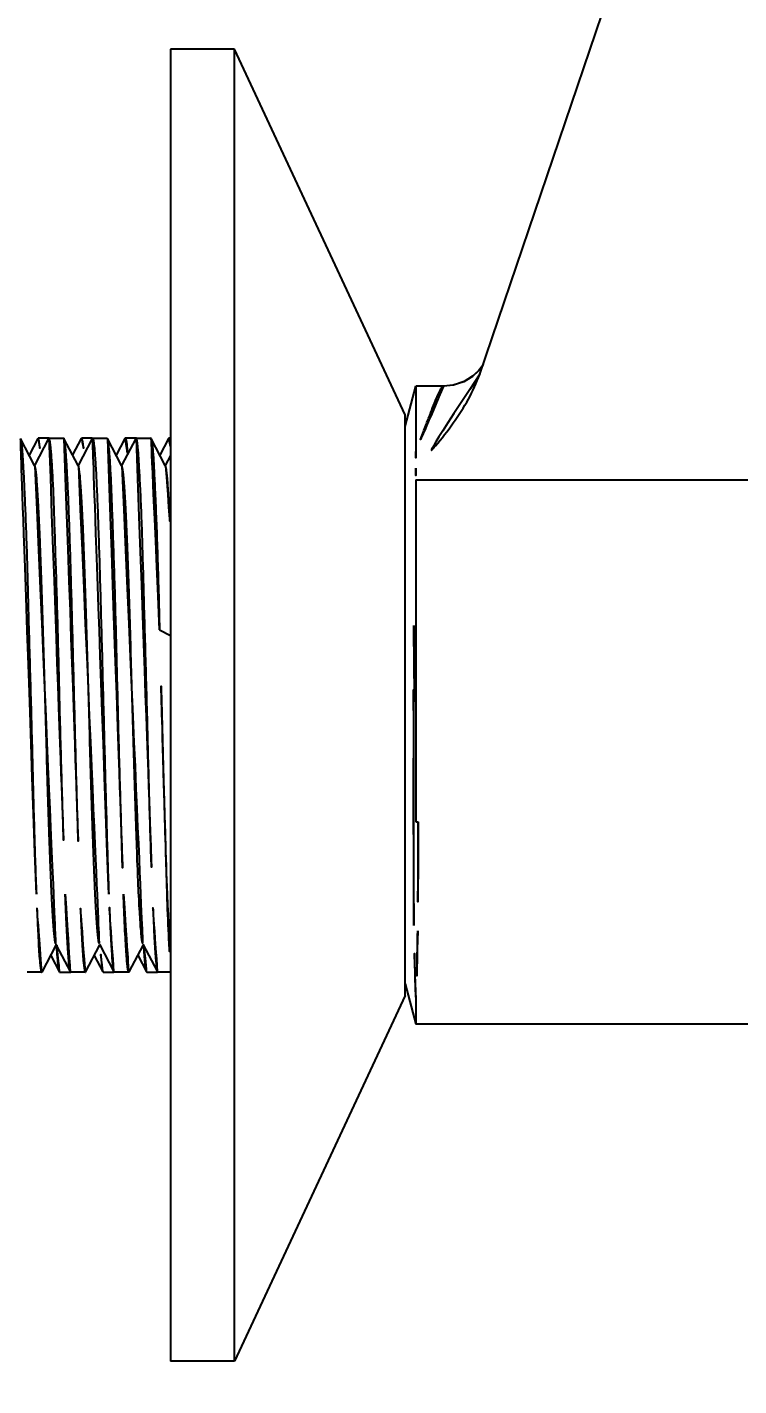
# Model space of a CAD drawing. Extents: x 16296660632 to 16296678915, y -37409619871 to -37409615350.
# Drawn here: x 16296676826.9 to 16296676856.5, y -37409618094.3 to -37409618037.8 of the extents above; entities that cross this region are included whole.
import ezdxf

# ---------------------------------------------------------------- set-up
doc = ezdxf.new("R2010")
doc.units = 0
doc.header["$LTSCALE"] = 10
doc.header["$MEASUREMENT"] = 0
doc.header["$PDMODE"] = 3
doc.header["$PDSIZE"] = -10
doc.layers.get('0').update_dxf_attribs({"linetype": 'CONTINUOUS'})
doc.layers.get('DEFPOINTS').update_dxf_attribs({"linetype": 'CONTINUOUS'})
doc.styles.add('Daelim Dimension', font='')
doc.styles.get('Daelim Dimension').set_extended_font_data('나눔고딕')
doc.dimstyles.new('DEFAULT', dxfattribs={"dimscale": 2, "dimtxt": 2, "dimasz": 2, "dimexe": 0, "dimexo": 2, "dimgap": 1, "dimtad": 1, "dimdec": 1, "dimzin": 9, "dimdsep": 46, "dimtxsty": 'Daelim Dimension', "dimcen": 0.5, "dimclrd": 252, "dimclre": 252, "dimclrt": 3, "dimadec": 1, "dimazin": 0, "dimtfac": 1, "dimtdec": 1, "dimtix": 1, "dimtmove": 0, "dimatfit": 3, "dimfxl": 1, "dimtolj": 1, "dimtzin": 1, "dimlwd": 9, "dimlwe": 9, "dimarcsym": 0})

# ---------------------------------------------------------------- blocks, each defined once
blk = doc.blocks.new('*D5')
at = {"color": 5, "lineweight": 9, "ltscale": 0.5, "transparency": 16777216}
for p, q in [((16296676917.2698, -37409617935.450821), (16296676917.2698, -37409618286.602623)), ((16296676832.869801, -37409618097.254044), (16296676832.869801, -37409618286.602623)), ((16296676840.869801, -37409618284.602623), (16296676909.2698, -37409618284.602623))]:
    blk.add_line(p, q, dxfattribs=at)
at = {"color": 5, "ltscale": 0.5, "transparency": 16777216}
for points in [[(16296676840.869801, -37409618283.269287), (16296676840.869801, -37409618285.935959), (16296676832.869801, -37409618284.602623)], [(16296676909.2698, -37409618283.269287), (16296676909.2698, -37409618285.935959), (16296676917.2698, -37409618284.602623)]]:
    blk.add_solid(points, dxfattribs=at)
at = {"layer": 'DEFPOINTS', "color": 0, "ltscale": 0.5, "transparency": 16777216}
for p in [(16296676917.2698, -37409617931.450821), (16296676832.869801, -37409618093.254044), (16296676917.2698, -37409618284.602623)]:
    blk.add_point(p, dxfattribs=at)
at = {"color": 7, "ltscale": 0.5, "transparency": 16777216, "insert": (16296676875.069799, -37409618271.715637), "char_height": 20, "attachment_point": 5, "style": 'Daelim Dimension'}
blk.add_mtext('\\A1;85', dxfattribs=at)
blk = doc.blocks.new('*D9')
at = {"color": 5, "lineweight": 9, "ltscale": 0.5, "transparency": 16777216}
for p, q in [((16296676832.869801, -37409618034.745796), (16296676832.869801, -37409616769.545937)), ((16296677417.2698, -37409616998.900833), (16296677417.2698, -37409616769.545937)), ((16296677409.2698, -37409616771.545937), (16296676840.869801, -37409616771.545937))]:
    blk.add_line(p, q, dxfattribs=at)
at = {"color": 5, "ltscale": 0.5, "transparency": 16777216}
for points in [[(16296676840.869801, -37409616770.212608), (16296676840.869801, -37409616772.87928), (16296676832.869801, -37409616771.545937)], [(16296677409.2698, -37409616770.212608), (16296677409.2698, -37409616772.87928), (16296677417.2698, -37409616771.545937)]]:
    blk.add_solid(points, dxfattribs=at)
at = {"layer": 'DEFPOINTS', "color": 0, "ltscale": 0.5, "transparency": 16777216}
for p in [(16296676832.869801, -37409616771.545937), (16296677417.2698, -37409617002.900833), (16296676832.869801, -37409618038.745796)]:
    blk.add_point(p, dxfattribs=at)
at = {"color": 7, "ltscale": 0.5, "transparency": 16777216, "insert": (16296677125.069799, -37409616758.658974), "char_height": 20, "attachment_point": 5, "style": 'Daelim Dimension'}
blk.add_mtext('\\A1;584', dxfattribs=at)

msp = doc.modelspace()

# ---------------------------------------------------------------- linework, layer by layer
at = {"ltscale": 0.5}
for p, q in [((16296676845.7215, -37409618052.245872), (16296676855.01215, -37409618024.88166)), ((16296676832.869801, -37409618038.74575), (16296676832.869801, -37409618093.254089)), ((16296676835.529011, -37409618038.745796), (16296676832.869801, -37409618038.745796)), ((16296676842.619801, -37409618053.940331), (16296676835.529011, -37409618038.745796)), ((16296676835.529011, -37409618093.254044), (16296676835.529011, -37409618038.745796)), ((16296676845.818859, -37409618051.906929), (16296676845.67082, -37409618052.099892)), ((16296676842.619801, -37409618054.420486), (16296676843.06743, -37409618052.749924)), ((16296676844.209829, -37409618052.749924), (16296676843.06743, -37409618052.749924)), ((16296676843.06743, -37409618052.749924), (16296676843.06743, -37409618055.456734)), ((16296676842.619801, -37409618078.059189), (16296676842.619801, -37409618053.940651)), ((16296676827.222111, -37409618056.038803), (16296676826.63644, -37409618054.915749)), ((16296676827.35825, -37409618054.912086), (16296676826.996349, -37409618055.605927)), ((16296676827.809919, -37409618054.911652), (16296676827.222111, -37409618056.038803)), ((16296676827.357889, -37409618054.912086), (16296676827.370411, -37409618054.899918)), ((16296676827.809919, -37409618054.899918), (16296676827.37035, -37409618054.899918)), ((16296676827.80974, -37409618054.911652), (16296676827.82205, -37409618054.899918)), ((16296676827.82218, -37409618054.899918), (16296676828.4324, -37409618054.899918)), ((16296676828.43236, -37409618054.899918), (16296676828.4457, -37409618054.911751)), ((16296676829.030359, -37409618056.035927), (16296676828.4443, -37409618054.911751)), ((16296676829.16349, -37409618054.912804), (16296676828.80419, -37409618055.602127)), ((16296676829.615141, -37409618054.9142), (16296676829.030359, -37409618056.035927)), ((16296676829.16391, -37409618054.912804), (16296676829.17754, -37409618054.899918)), ((16296676829.61508, -37409618054.899918), (16296676829.1779, -37409618054.899918)), ((16296676829.629669, -37409618054.899918), (16296676829.61508, -37409618054.9142)), ((16296676829.6297, -37409618054.899918), (16296676830.238831, -37409618054.899918)), ((16296676830.23852, -37409618054.899918), (16296676830.252119, -37409618054.913078)), ((16296676830.840441, -37409618056.043068), (16296676830.250851, -37409618054.913078)), ((16296676830.974831, -37409618054.915932), (16296676830.613621, -37409618055.608383)), ((16296676831.42874, -37409618054.915527), (16296676830.840441, -37409618056.043068)), ((16296676830.99118, -37409618054.899918), (16296676830.974569, -37409618054.915932)), ((16296676831.42874, -37409618054.899918), (16296676830.99095, -37409618054.899918)), ((16296676831.42841, -37409618054.915527), (16296676831.44442, -37409618054.899918)), ((16296676831.44412, -37409618054.899918), (16296676832.048771, -37409618054.899918)), ((16296676832.065121, -37409618054.915916), (16296676832.048611, -37409618054.899918)), ((16296676832.65196, -37409618056.041328), (16296676832.06488, -37409618054.915916)), ((16296676832.78875, -37409618054.913063), (16296676832.426029, -37409618055.608269)), ((16296676832.80109, -37409618054.899918), (16296676832.7875, -37409618054.913048)), ((16296676832.869801, -37409618054.899918), (16296676832.80077, -37409618054.899918)), ((16296676832.869801, -37409618055.623772), (16296676832.65196, -37409618056.041328)), ((16296676827.23802, -37409618056.069313), (16296676827.222111, -37409618056.038803)), ((16296676829.04604, -37409618056.06601), (16296676829.030359, -37409618056.035927)), ((16296676830.8568, -37409618056.074417), (16296676830.840441, -37409618056.043068)), ((16296676832.668119, -37409618056.072319), (16296676832.65196, -37409618056.041328)), ((16296676843.06743, -37409618056.630753), (16296676843.06743, -37409618070.845963)), ((16296676843.06897, -37409618056.630753), (16296676866.469801, -37409618056.630753)), ((16296676832.41835, -37409618062.864014), (16296676832.869801, -37409618063.108849)), ((16296676843.06743, -37409618070.845963), (16296676843.16766, -37409618070.845963)), ((16296676827.541719, -37409618077.086197), (16296676828.126539, -37409618075.964302)), ((16296676828.11096, -37409618075.934418), (16296676828.126539, -37409618075.964302)), ((16296676828.126539, -37409618075.964302), (16296676828.712271, -37409618077.087898)), ((16296676829.346781, -37409618077.088074), (16296676829.93499, -37409618075.960274)), ((16296676829.919001, -37409618075.929604), (16296676829.93499, -37409618075.960274)), ((16296676829.93499, -37409618075.960274), (16296676830.52104, -37409618077.083939)), ((16296676829.956169, -37409618076.054497), (16296676829.9531, -37409618076.003723)), ((16296676831.15712, -37409618077.084999), (16296676831.746269, -37409618075.955963)), ((16296676831.72987, -37409618075.92453), (16296676832.33588, -37409618077.085899)), ((16296676827.900869, -37409618076.397186), (16296676828.26116, -37409618077.088249)), ((16296676829.70822, -37409618076.395027), (16296676830.067699, -37409618077.084503)), ((16296676831.51981, -37409618076.389923), (16296676831.8825, -37409618077.085022)), ((16296676827.52632, -37409618077.099922), (16296676826.91803, -37409618077.099922)), ((16296676827.541479, -37409618077.086197), (16296676827.52667, -37409618077.099922)), ((16296676828.26095, -37409618077.088249), (16296676828.273161, -37409618077.099907)), ((16296676828.273451, -37409618077.099907), (16296676828.712271, -37409618077.099907)), ((16296676828.71212, -37409618077.087898), (16296676828.725189, -37409618077.099922)), ((16296676829.334881, -37409618077.099922), (16296676828.725559, -37409618077.099922)), ((16296676829.347231, -37409618077.088074), (16296676829.334921, -37409618077.099922)), ((16296676830.082239, -37409618077.099907), (16296676830.06702, -37409618077.084503)), ((16296676830.082199, -37409618077.099907), (16296676830.52079, -37409618077.099907)), ((16296676830.537399, -37409618077.099922), (16296676830.52079, -37409618077.083939)), ((16296676831.14345, -37409618077.099922), (16296676830.53747, -37409618077.099922)), ((16296676831.143061, -37409618077.099922), (16296676831.15834, -37409618077.085007)), ((16296676831.88217, -37409618077.085022), (16296676831.89747, -37409618077.099907)), ((16296676831.89702, -37409618077.099907), (16296676832.3346, -37409618077.099907)), ((16296676832.34894, -37409618077.099922), (16296676832.3346, -37409618077.085899)), ((16296676832.869801, -37409618077.099922), (16296676832.34864, -37409618077.099922)), ((16296676842.619801, -37409618077.579353), (16296676843.06743, -37409618079.249924)), ((16296676842.619801, -37409618078.059509), (16296676835.529011, -37409618093.254044)), ((16296676843.06743, -37409618078.130333), (16296676843.06743, -37409618079.249924)), ((16296676866.469801, -37409618079.249924), (16296676843.06743, -37409618079.249924)), ((16296676835.529011, -37409618093.254044), (16296676832.869801, -37409618093.254044))]:
    msp.add_line(p, q, dxfattribs=at)
for points in [[(16296676845.67082, -37409618052.099892), (16296676845.42215, -37409618052.33416), (16296676845.071501, -37409618052.55307), (16296676844.62636, -37409618052.706146), (16296676844.21312, -37409618052.749931)], [(16296676845.66641, -37409618052.104851), (16296676845.41501, -37409618052.339729), (16296676845.06216, -37409618052.557564), (16296676844.61549, -37409618052.70845), (16296676844.21312, -37409618052.749931)], [(16296676845.85968, -37409618051.838516), (16296676845.81695, -37409618051.909821), (16296676845.66641, -37409618052.104851)]]:
    msp.add_lwpolyline(points, dxfattribs=at)
for centre, radius, start, end in [((16296676894.55055, -37409618055.454193), 51.483121, 180.0026228, 180.7689381), ((16296680325.691771, -37409618031.096329), 3482.851178, 180.519757628, 180.653963643), ((16296676865.676611, -37409618073.587914), 37.60785, 183.624932, 183.7453935), ((16296676861.830219, -37409618074.301903), 30.1143, 183.236497, 183.3726726)]:
    msp.add_arc(centre, radius, start, end, dxfattribs=at)
for points, knots in [([(16296676845.72121, -37409618052.245819), (16296676845.596569, -37409618052.603378), (16296676845.26861, -37409618053.305), (16296676844.63233, -37409618054.29174), (16296676843.887871, -37409618055.238983), (16296676843.34737, -37409618055.845573), (16296676843.06897, -37409618056.146584)], [0, 0, 0, 0, 0.239326491, 0.486702835, 0.740849287, 1, 1, 1, 1]), ([(16296676844.21277, -37409618052.749924), (16296676844.20269, -37409618052.749924), (16296676844.178209, -37409618052.762863), (16296676844.127819, -37409618052.82148), (16296676844.056141, -37409618052.953163), (16296676843.95599, -37409618053.174118), (16296676843.83057, -37409618053.479973), (16296676843.67827, -37409618053.866737), (16296676843.498989, -37409618054.331841), (16296676843.29286, -37409618054.870697), (16296676843.145769, -37409618055.253838), (16296676843.06743, -37409618055.456734)], [0, 0, 0, 0, 0.010241967, 0.026063617, 0.078701792, 0.161010498, 0.272997996, 0.414092266, 0.583242045, 0.779139541, 1, 1, 1, 1]), ([(16296676827.30073, -37409618073.848778), (16296676827.26766, -37409618072.998558), (16296676827.20369, -37409618071.15271), (16296676827.146099, -37409618068.779282), (16296676827.094101, -37409618066.724449), (16296676827.04981, -37409618065.139374), (16296676827.005819, -37409618063.572067), (16296676826.965321, -37409618062.054901), (16296676826.927641, -37409618060.619263), (16296676826.889481, -37409618059.294884), (16296676826.846531, -37409618058.109261), (16296676826.80825, -37409618057.219414), (16296676826.778589, -37409618056.594917), (16296676826.75823, -37409618056.19796), (16296676826.738741, -37409618055.851723), (16296676826.719761, -37409618055.558006), (16296676826.701191, -37409618055.31823), (16296676826.68235, -37409618055.133759), (16296676826.66538, -37409618055.014793), (16296676826.649469, -37409618054.948486), (16296676826.64126, -37409618054.924812), (16296676826.63656, -37409618054.915787)], [0, 0, 0, 0, 0.134702963, 0.292392016, 0.375854092, 0.460114272, 0.543429416, 0.624075776, 0.70038724, 0.770788213, 0.833828358, 0.888208944, 0.911793075, 0.932804879, 0.951134833, 0.966694261, 0.979401006, 0.989200952, 0.996060116, 0.998388608, 1, 1, 1, 1]), ([(16296676827.37056, -37409618054.89994), (16296676827.375561, -37409618054.899933), (16296676827.386471, -37409618054.915588), (16296676827.394951, -37409618054.944717), (16296676827.40659, -37409618054.995377), (16296676827.41745, -37409618055.064056), (16296676827.42926, -37409618055.152748), (16296676827.446779, -37409618055.309052), (16296676827.45841, -37409618055.436172), (16296676827.466061, -37409618055.52726)], [0, 0, 0, 0, 0.023443469, 0.073085432, 0.152366103, 0.261797439, 0.401434669, 0.57119962, 1, 1, 1, 1]), ([(16296676827.82188, -37409618054.89994), (16296676827.82597, -37409618054.89991), (16296676827.835421, -37409618054.911148), (16296676827.84309, -37409618054.933884), (16296676827.85331, -37409618054.972107), (16296676827.868139, -37409618055.051498), (16296676827.88715, -37409618055.188431), (16296676827.90905, -37409618055.396179), (16296676827.931391, -37409618055.661507), (16296676827.953489, -37409618055.982773), (16296676827.97506, -37409618056.358353), (16296676827.99572, -37409618056.786186), (16296676828.015739, -37409618057.263962), (16296676828.04281, -37409618057.993103), (16296676828.076019, -37409618059.007843), (16296676828.11972, -37409618060.333366), (16296676828.165279, -37409618061.781532), (16296676828.208321, -37409618063.321114), (16296676828.247379, -37409618064.918793), (16296676828.28561, -37409618066.539886), (16296676828.342381, -37409618068.646942), (16296676828.415621, -37409618071.081863), (16296676828.46863, -37409618072.976646), (16296676828.498819, -37409618073.848824)], [0, 0, 0, 0, 0.000647054, 0.001940311, 0.003984687, 0.006801276, 0.014762243, 0.025796154, 0.039852255, 0.056857898, 0.076720466, 0.099339735, 0.124590254, 0.152338969, 0.2147199, 0.285137553, 0.362063341, 0.443835289, 0.528688121, 0.61478413, 0.700256999, 0.862000767, 1, 1, 1, 1]), ([(16296676828.4457, -37409618054.911774), (16296676828.45023, -37409618054.919823), (16296676828.458, -37409618054.941742), (16296676828.47344, -37409618055.004539), (16296676828.49073, -37409618055.119377), (16296676828.51082, -37409618055.299179), (16296676828.530951, -37409618055.534767), (16296676828.55139, -37409618055.82476), (16296676828.57189, -37409618056.167763), (16296676828.59247, -37409618056.561943), (16296676828.62138, -37409618057.183693), (16296676828.656679, -37409618058.071381), (16296676828.697531, -37409618059.255722), (16296676828.738501, -37409618060.580368), (16296676828.77957, -37409618062.017776), (16296676828.8207, -37409618063.538063), (16296676828.875669, -37409618065.638367), (16296676828.94253, -37409618068.227722), (16296676829.02113, -37409618071.143013), (16296676829.081039, -37409618072.995506), (16296676829.109871, -37409618073.848824)], [0, 0, 0, 0, 0.001462499, 0.003649644, 0.010244935, 0.01980445, 0.032297268, 0.047659932, 0.065818697, 0.086680143, 0.110135209, 0.164333861, 0.227291005, 0.297699242, 0.374095391, 0.454892387, 0.538411447, 0.706640864, 0.864864037, 1, 1, 1, 1]), ([(16296676829.177401, -37409618054.89994), (16296676829.18261, -37409618054.89994), (16296676829.19442, -37409618054.914757), (16296676829.2043, -37409618054.943893), (16296676829.217331, -37409618054.993423), (16296676829.22957, -37409618055.060883), (16296676829.24242, -37409618055.147812), (16296676829.26063, -37409618055.301064), (16296676829.27173, -37409618055.425751), (16296676829.2789, -37409618055.515083)], [0, 0, 0, 0, 0.024817387, 0.075220813, 0.154843954, 0.264288327, 0.403656963, 0.572901386, 1, 1, 1, 1]), ([(16296676830.309799, -37409618073.848824), (16296676830.293461, -37409618073.436699), (16296676830.26367, -37409618072.564529), (16296676830.22197, -37409618071.194618), (16296676830.180071, -37409618069.712227), (16296676830.13814, -37409618068.149529), (16296676830.09618, -37409618066.540283), (16296676830.054211, -37409618064.919327), (16296676830.01226, -37409618063.321747), (16296676829.970341, -37409618061.782173), (16296676829.92848, -37409618060.3339), (16296676829.886721, -37409618059.008293), (16296676829.850821, -37409618057.993607), (16296676829.821569, -37409618057.264488), (16296676829.80052, -37409618056.786713), (16296676829.77951, -37409618056.358856), (16296676829.75856, -37409618055.983238), (16296676829.737711, -37409618055.661903), (16296676829.71699, -37409618055.396523), (16296676829.69659, -37409618055.188652), (16296676829.678391, -37409618055.051666), (16296676829.66329, -37409618054.972137), (16296676829.652599, -37409618054.933937), (16296676829.64419, -37409618054.910744), (16296676829.633989, -37409618054.899933), (16296676829.629669, -37409618054.899948)], [0, 0, 0, 0, 0.065218671, 0.137989999, 0.216718548, 0.299715472, 0.385179909, 0.471267875, 0.556114799, 0.637882906, 0.714805082, 0.785218305, 0.847600063, 0.875350304, 0.900603472, 0.923221537, 0.943086586, 0.96008806, 0.97414077, 0.985170479, 0.993128408, 0.995950661, 0.998005628, 0.999316376, 1, 1, 1, 1]), ([(16296676830.252081, -37409618054.913094), (16296676830.25651, -37409618054.921532), (16296676830.26421, -37409618054.944069), (16296676830.27976, -37409618055.008087), (16296676830.297701, -37409618055.124313), (16296676830.318859, -37409618055.305717), (16296676830.34034, -37409618055.542732), (16296676830.361799, -37409618055.834007), (16296676830.382429, -37409618056.178146), (16296676830.40226, -37409618056.573334), (16296676830.42947, -37409618057.19606), (16296676830.46249, -37409618058.084587), (16296676830.503469, -37409618059.269371), (16296676830.54722, -37409618060.593826), (16296676830.590231, -37409618062.030563), (16296676830.62998, -37409618063.549767), (16296676830.68066, -37409618065.648102), (16296676830.736019, -37409618067.748718), (16296676830.79563, -37409618069.807961), (16296676830.83614, -37409618071.255234), (16296676830.87384, -37409618072.593422), (16296676830.903151, -37409618073.445709), (16296676830.917931, -37409618073.848824)], [0, 0, 0, 0, 0.001508018, 0.003743904, 0.010436361, 0.020087202, 0.032662918, 0.048098153, 0.066318297, 0.08723071, 0.110727238, 0.164983464, 0.227967937, 0.298375167, 0.374741919, 0.455483968, 0.538928514, 0.70697687, 0.788097861, 0.865015689, 0.936149994, 1, 1, 1, 1]), ([(16296676831.087351, -37409618055.530289), (16296676831.08077, -37409618055.438797), (16296676831.06846, -37409618055.281464), (16296676831.0485, -37409618055.100739), (16296676831.03141, -37409618054.995773), (16296676831.018881, -37409618054.945107), (16296676831.00913, -37409618054.914879), (16296676830.996719, -37409618054.899971), (16296676830.99128, -37409618054.89994)], [0, 0, 0, 0, 0.427191505, 0.735604412, 0.844913539, 0.92436183, 0.974681799, 1, 1, 1, 1]), ([(16296676831.444559, -37409618054.899948), (16296676831.44898, -37409618054.899933), (16296676831.459471, -37409618054.910522), (16296676831.474001, -37409618054.950272), (16296676831.49201, -37409618055.039391), (16296676831.51033, -37409618055.188293), (16296676831.529369, -37409618055.396591), (16296676831.54838, -37409618055.661827), (16296676831.568411, -37409618055.983223), (16296676831.589899, -37409618056.358788), (16296676831.612261, -37409618056.786621), (16296676831.63492, -37409618057.264374), (16296676831.66617, -37409618057.993423), (16296676831.702539, -37409618059.00808), (16296676831.741159, -37409618060.333794), (16296676831.77993, -37409618061.78215), (16296676831.823111, -37409618063.321709), (16296676831.869011, -37409618064.919167), (16296676831.912149, -37409618066.540077), (16296676831.95179, -37409618068.149384), (16296676831.989861, -37409618069.712173), (16296676832.032221, -37409618071.19458), (16296676832.078369, -37409618072.564377), (16296676832.106569, -37409618073.4366), (16296676832.12167, -37409618073.848778)], [0, 0, 0, 0, 0.000697723, 0.00201101, 0.006879489, 0.014829139, 0.02585074, 0.039897621, 0.056896592, 0.076762957, 0.099384008, 0.124639527, 0.152391366, 0.214772637, 0.285185104, 0.362108881, 0.443879009, 0.528725968, 0.614813643, 0.700278601, 0.783276183, 0.862006138, 0.934780616, 1, 1, 1, 1]), ([(16296676832.418791, -37409618062.863678), (16296676832.40506, -37409618062.332191), (16296676832.37812, -37409618061.306374), (16296676832.33675, -37409618059.835213), (16296676832.28998, -37409618058.50975), (16296676832.249331, -37409618057.510887), (16296676832.21837, -37409618056.807678), (16296676832.197229, -37409618056.359734), (16296676832.176849, -37409618055.968781), (16296676832.156879, -37409618055.637123), (16296676832.13695, -37409618055.366608), (16296676832.115879, -37409618055.159019), (16296676832.09655, -37409618055.025703), (16296676832.07901, -37409618054.951897), (16296676832.070129, -37409618054.925774), (16296676832.06502, -37409618054.915916)], [0, 0, 0, 0, 0.20036802, 0.386731346, 0.554648215, 0.700195288, 0.763479633, 0.819921371, 0.869199295, 0.91101572, 0.945143224, 0.971399181, 0.989673814, 0.995818339, 1, 1, 1, 1]), ([(16296676832.86972, -37409618055.248329), (16296676832.86454, -37409618055.197639), (16296676832.854851, -37409618055.110298), (16296676832.83922, -37409618055.001556), (16296676832.824699, -37409618054.936691), (16296676832.81279, -37409618054.907463), (16296676832.804621, -37409618054.899971), (16296676832.801201, -37409618054.899948)], [0, 0, 0, 0, 0.424971885, 0.731564652, 0.919927895, 0.971458235, 1, 1, 1, 1]), ([(16296676827.237539, -37409618056.068382), (16296676827.243811, -37409618056.080399), (16296676827.2542, -37409618056.113441), (16296676827.26742, -37409618056.174423), (16296676827.280451, -37409618056.257896), (16296676827.299589, -37409618056.412872), (16296676827.321989, -37409618056.660294), (16296676827.347771, -37409618057.019112), (16296676827.37418, -37409618057.457611), (16296676827.40135, -37409618057.971657), (16296676827.4291, -37409618058.556953), (16296676827.46818, -37409618059.465828), (16296676827.51404, -37409618060.738792), (16296676827.56502, -37409618062.39653), (16296676827.618469, -37409618064.183006), (16296676827.674339, -37409618066.033829), (16296676827.728201, -37409618067.883118), (16296676827.779369, -37409618069.665253), (16296676827.83251, -37409618071.317032), (16296676827.880119, -37409618072.58477), (16296676827.918739, -37409618073.489517), (16296676827.94528, -37409618074.070343), (16296676827.97131, -37409618074.578117), (16296676827.9972, -37409618075.009087), (16296676828.023371, -37409618075.360077), (16296676828.0467, -37409618075.601257), (16296676828.06674, -37409618075.751877), (16296676828.08028, -37409618075.832878), (16296676828.09374, -37409618075.891891), (16296676828.104179, -37409618075.923843), (16296676828.1105, -37409618075.935303)], [0, 0, 0, 0, 0.002043275, 0.005176314, 0.009419578, 0.01477007, 0.028723758, 0.046868247, 0.069013891, 0.094957464, 0.124484197, 0.157363017, 0.232124754, 0.316543456, 0.407435602, 0.501611065, 0.595735996, 0.686389512, 0.770431095, 0.844919297, 0.877673187, 0.906973686, 0.932585861, 0.954335977, 0.972070213, 0.985656354, 0.990857692, 0.994982535, 0.998026239, 1, 1, 1, 1]), ([(16296676829.04542, -37409618056.064796), (16296676829.051411, -37409618056.076286), (16296676829.061171, -37409618056.10817), (16296676829.073799, -37409618056.166992), (16296676829.08658, -37409618056.247757), (16296676829.105789, -37409618056.398064), (16296676829.12892, -37409618056.638748), (16296676829.155951, -37409618056.989197), (16296676829.18355, -37409618057.419769), (16296676829.211349, -37409618057.927383), (16296676829.238621, -37409618058.508186), (16296676829.27519, -37409618059.412933), (16296676829.31945, -37409618060.680473), (16296676829.37319, -37409618062.331841), (16296676829.429171, -37409618064.113617), (16296676829.48217, -37409618065.962936), (16296676829.53359, -37409618067.814056), (16296676829.587351, -37409618069.600777), (16296676829.63488, -37409618071.020081), (16296676829.67259, -37409618072.075172), (16296676829.69898, -37409618072.788582), (16296676829.725109, -37409618073.44072), (16296676829.751369, -37409618074.026413), (16296676829.778049, -37409618074.540932), (16296676829.805149, -37409618074.979881), (16296676829.83251, -37409618075.339027), (16296676829.856489, -37409618075.586563), (16296676829.876511, -37409618075.741493), (16296676829.88969, -37409618075.824852), (16296676829.90254, -37409618075.885727), (16296676829.91242, -37409618075.918739), (16296676829.91836, -37409618075.930832)], [0, 0, 0, 0, 0.001953664, 0.004979823, 0.009088059, 0.014272564, 0.027828759, 0.045539986, 0.067276107, 0.092885822, 0.122195843, 0.154953381, 0.229423005, 0.313445079, 0.404097645, 0.498232319, 0.592420236, 0.683336403, 0.767775949, 0.806556734, 0.842536553, 0.875425806, 0.904971578, 0.930941064, 0.953114777, 0.971284993, 0.985253771, 0.990605235, 0.994844274, 0.997968358, 1, 1, 1, 1]), ([(16296676830.85454, -37409618056.070084), (16296676830.8606, -37409618056.081711), (16296676830.87072, -37409618056.113647), (16296676830.8839, -37409618056.172562), (16296676830.89732, -37409618056.253242), (16296676830.91749, -37409618056.403526), (16296676830.941561, -37409618056.644974), (16296676830.968849, -37409618056.997704), (16296676830.995279, -37409618057.432259), (16296676831.02125, -37409618057.944504), (16296676831.04735, -37409618058.529053), (16296676831.084311, -37409618059.435806), (16296676831.131109, -37409618060.70443), (16296676831.18688, -37409618062.357437), (16296676831.23877, -37409618064.141289), (16296676831.290661, -37409618065.99221), (16296676831.345039, -37409618067.84346), (16296676831.40097, -37409618069.62825), (16296676831.45302, -37409618071.28273), (16296676831.497431, -37409618072.552567), (16296676831.53513, -37409618073.460114), (16296676831.56274, -37409618074.04554), (16296676831.5905, -37409618074.559189), (16296676831.618031, -37409618074.995651), (16296676831.644461, -37409618075.350388), (16296676831.66704, -37409618075.593323), (16296676831.686041, -37409618075.744499), (16296676831.698811, -37409618075.825653), (16296676831.711571, -37409618075.884956), (16296676831.72156, -37409618075.917137), (16296676831.7276, -37409618075.928871)], [0, 0, 0, 0, 0.001977052, 0.005011078, 0.009118896, 0.014302962, 0.027886007, 0.045707033, 0.067669371, 0.093554636, 0.123074358, 0.155932103, 0.230446618, 0.314565642, 0.405418636, 0.499641715, 0.593874023, 0.684787226, 0.768997094, 0.843563901, 0.876449096, 0.906011252, 0.931969336, 0.954042961, 0.971976424, 0.985628814, 0.990836199, 0.994961613, 0.998009151, 1, 1, 1, 1]), ([(16296676832.667, -37409618056.070152), (16296676832.672729, -37409618056.081146), (16296676832.682529, -37409618056.110786), (16296676832.702009, -37409618056.195686), (16296676832.723419, -37409618056.350929), (16296676832.74733, -37409618056.593773), (16296676832.77108, -37409618056.910652), (16296676832.79524, -37409618057.298141), (16296676832.81988, -37409618057.752739), (16296676832.845131, -37409618058.270683), (16296676832.861481, -37409618058.636711), (16296676832.869801, -37409618058.829651)], [0, 0, 0, 0, 0.013429971, 0.03354953, 0.094402559, 0.182792981, 0.297882405, 0.438451865, 0.603230639, 0.790875676, 1, 1, 1, 1]), ([(16296676843.06897, -37409618056.146584), (16296676843.06818, -37409618056.186928), (16296676843.068871, -37409618056.267632), (16296676843.06926, -37409618056.429024), (16296676843.06897, -37409618056.550056), (16296676843.06897, -37409618056.630753)], [0, 0, 0, 0, 0.249997765, 0.500002035, 1, 1, 1, 1]), ([(16296676832.731119, -37409618073.848778), (16296676832.702801, -37409618073.062752), (16296676832.641911, -37409618071.360268), (16296676832.581869, -37409618069.170181), (16296676832.537109, -37409618067.271461), (16296676832.487329, -37409618065.312447), (16296676832.446381, -37409618063.840714), (16296676832.418791, -37409618062.863678)], [0, 0, 0, 0, 0.214712325, 0.465048225, 0.598078734, 0.733179243, 1, 1, 1, 1]), ([(16296676842.98679, -37409618075.156288), (16296676842.97579, -37409618074.253792), (16296676842.963499, -37409618072.315727), (16296676842.96019, -37409618069.269638), (16296676842.967501, -37409618066.014183), (16296676842.978359, -37409618063.79425), (16296676842.98382, -37409618062.682327)], [0, 0, 0, 0, 0.217065319, 0.46610396, 0.732580525, 1, 1, 1, 1]), ([(16296676843.16766, -37409618070.845963), (16296676843.16696, -37409618071.259048), (16296676843.16518, -37409618072.25042), (16296676843.157801, -37409618073.758247), (16296676843.149441, -37409618074.852982), (16296676843.143431, -37409618075.369423)], [0, 0, 0, 0, 0.273957432, 0.657477913, 1, 1, 1, 1]), ([(16296676827.526819, -37409618077.099892), (16296676827.520149, -37409618077.099861), (16296676827.50592, -37409618077.078377), (16296676827.494499, -37409618077.039322), (16296676827.479151, -37409618076.970779), (16296676827.46508, -37409618076.878128), (16296676827.45035, -37409618076.758507), (16296676827.42972, -37409618076.548157), (16296676827.405809, -37409618076.222061), (16296676827.379919, -37409618075.757782), (16296676827.35442, -37409618075.199417), (16296676827.32806, -37409618074.552628), (16296676827.310209, -37409618074.092499), (16296676827.30073, -37409618073.848778)], [0, 0, 0, 0, 0.006123535, 0.019234277, 0.040172851, 0.069047217, 0.105850711, 0.15053936, 0.263144814, 0.405846467, 0.577359246, 0.776139567, 1, 1, 1, 1]), ([(16296676828.498819, -37409618073.848824), (16296676828.50679, -37409618074.078857), (16296676828.523319, -37409618074.514923), (16296676828.55101, -37409618075.130814), (16296676828.579269, -37409618075.668983), (16296676828.607109, -37409618076.124634), (16296676828.63365, -37409618076.494003), (16296676828.6558, -37409618076.746391), (16296676828.673771, -37409618076.90271), (16296676828.685499, -37409618076.985558), (16296676828.697189, -37409618077.044884), (16296676828.706261, -37409618077.076759), (16296676828.712151, -37409618077.087898)], [0, 0, 0, 0, 0.212540764, 0.402932021, 0.569252151, 0.710138771, 0.824427255, 0.911204234, 0.944030103, 0.969747764, 0.988367418, 1, 1, 1, 1]), ([(16296676829.334789, -37409618077.099899), (16296676829.328541, -37409618077.099899), (16296676829.31612, -37409618077.077438), (16296676829.306101, -37409618077.039513), (16296676829.292219, -37409618076.970596), (16296676829.27907, -37409618076.878212), (16296676829.26469, -37409618076.758537), (16296676829.25, -37409618076.613419), (16296676829.23494, -37409618076.442596), (16296676829.213539, -37409618076.165169), (16296676829.18796, -37409618075.75795), (16296676829.159969, -37409618075.1996), (16296676829.134069, -37409618074.552727), (16296676829.118099, -37409618074.092537), (16296676829.109871, -37409618073.848824)], [0, 0, 0, 0, 0.005746873, 0.018693945, 0.039542488, 0.068376801, 0.105190394, 0.149918252, 0.20244046, 0.262630804, 0.405470949, 0.577123981, 0.77603565, 1, 1, 1, 1]), ([(16296676830.520861, -37409618077.083931), (16296676830.514549, -37409618077.071716), (16296676830.50425, -37409618077.038063), (16296676830.491249, -37409618076.975998), (16296676830.47846, -37409618076.890961), (16296676830.45986, -37409618076.732674), (16296676830.438999, -37409618076.478882), (16296676830.41547, -37409618076.109207), (16296676830.39102, -37409618075.655067), (16296676830.365009, -37409618075.120117), (16296676830.33699, -37409618074.509079), (16296676830.31884, -37409618074.076767), (16296676830.309799, -37409618073.848824)], [0, 0, 0, 0, 0.012702594, 0.032237946, 0.058707957, 0.09211606, 0.17959111, 0.294028953, 0.434544275, 0.600013679, 0.789118769, 1, 1, 1, 1]), ([(16296676830.917931, -37409618073.848824), (16296676830.926861, -37409618074.092537), (16296676830.944349, -37409618074.552681), (16296676830.97279, -37409618075.199432), (16296676831.002689, -37409618075.757652), (16296676831.03129, -37409618076.221832), (16296676831.05459, -37409618076.547958), (16296676831.07346, -37409618076.758369), (16296676831.086611, -37409618076.878014), (16296676831.09898, -37409618076.970612), (16296676831.11277, -37409618077.039284), (16296676831.122919, -37409618077.078056), (16296676831.136419, -37409618077.099854), (16296676831.142929, -37409618077.099892)], [0, 0, 0, 0, 0.223953387, 0.42282977, 0.594458936, 0.737262253, 0.849915342, 0.894594574, 0.931365028, 0.960181443, 0.981033823, 0.9940277, 1, 1, 1, 1]), ([(16296676832.334669, -37409618077.085876), (16296676832.32856, -37409618077.074158), (16296676832.318541, -37409618077.041389), (16296676832.305361, -37409618076.980637), (16296676832.29192, -37409618076.896652), (16296676832.271669, -37409618076.739342), (16296676832.247801, -37409618076.486252), (16296676832.221411, -37409618076.116707), (16296676832.196831, -37409618075.661774), (16296676832.172529, -37409618075.125237), (16296676832.146761, -37409618074.511848), (16296676832.13006, -37409618074.077744), (16296676832.12167, -37409618073.848778)], [0, 0, 0, 0, 0.012212354, 0.031359301, 0.057523116, 0.090695408, 0.177888163, 0.292264297, 0.432908866, 0.598712066, 0.788364672, 1, 1, 1, 1]), ([(16296676832.731119, -37409618073.848778), (16296676832.75132, -37409618074.40966), (16296676832.778391, -37409618075.180389), (16296676832.82761, -37409618076.108627), (16296676832.854429, -37409618076.476013), (16296676832.869551, -37409618076.633659)], [0, 0, 0, 0, 0.603795241, 0.829613121, 1, 1, 1, 1]), ([(16296676843.143431, -37409618075.369423), (16296676843.13736, -37409618075.892303), (16296676843.123581, -37409618076.812843), (16296676843.09395, -37409618077.733414), (16296676843.06743, -37409618078.130333)], [0, 0, 0, 0, 0.567946554, 1, 1, 1, 1]), ([(16296676843.06743, -37409618078.130173), (16296676843.04192, -37409618077.682892), (16296676843.008711, -37409618076.691528), (16296676842.99342, -37409618075.699951), (16296676842.98679, -37409618075.156288)], [0, 0, 0, 0, 0.451751355, 1, 1, 1, 1]), ([(16296676828.14909, -37409618076.04451), (16296676828.158159, -37409618076.183121), (16296676828.172001, -37409618076.378433), (16296676828.19256, -37409618076.621681), (16296676828.20639, -37409618076.765923), (16296676828.21981, -37409618076.884064), (16296676828.23258, -37409618076.976097), (16296676828.245119, -37409618077.041344), (16296676828.25458, -37409618077.076218), (16296676828.260851, -37409618077.088211)], [0, 0, 0, 0, 0.396382332, 0.558717376, 0.696616649, 0.809824266, 0.898118601, 0.961386972, 1, 1, 1, 1]), ([(16296676830.06702, -37409618077.084503), (16296676830.06065, -37409618077.071579), (16296676830.05044, -37409618077.035606), (16296676830.037201, -37409618076.969032), (16296676830.02387, -37409618076.876999), (16296676830.003901, -37409618076.704681), (16296676829.98035, -37409618076.427696), (16296676829.964451, -37409618076.189621), (16296676829.956169, -37409618076.054497)], [0, 0, 0, 0, 0.041634188, 0.107090303, 0.196620468, 0.310177194, 0.608653867, 1, 1, 1, 1]), ([(16296676831.768089, -37409618076.07357), (16296676831.775921, -37409618076.20639), (16296676831.79134, -37409618076.440376), (16296676831.81542, -37409618076.712532), (16296676831.83662, -37409618076.881691), (16296676831.85088, -37409618076.971977), (16296676831.864981, -37409618077.037247), (16296676831.875719, -37409618077.072433), (16296676831.882271, -37409618077.085007)], [0, 0, 0, 0, 0.391326759, 0.689726564, 0.803265969, 0.89280241, 0.958294746, 1, 1, 1, 1])]:
    msp.add_open_spline(points, degree=3, knots=knots, dxfattribs=at)

# ---------------------------------------------------------------- dimensions: what is measured, and where the dimension line sits
dim = msp.add_linear_dim(base=(16296676832.869801, -37409616771.545937), p1=(16296677417.2698, -37409617002.900833), p2=(16296676832.869801, -37409618038.745796), dimstyle='DEFAULT', override={"dimtxt": 10, "dimasz": 4, "dimexe": 1, "dimdec": 0, "dimclrd": 5, "dimclre": 5, "dimclrt": 7}, dxfattribs=at)
dim.commit()
dim.dimension.update_dxf_attribs({"geometry": '*D9', "text_midpoint": (16296677125.069799, -37409616758.658974)})
dim = msp.add_linear_dim(base=(16296676917.2698, -37409618284.602623), p1=(16296676832.869801, -37409618093.254044), p2=(16296676917.2698, -37409617931.450821), text='85', dimstyle='DEFAULT', override={"dimtxt": 10, "dimasz": 4, "dimexe": 1, "dimdec": 0, "dimclrd": 5, "dimclre": 5, "dimclrt": 7}, dxfattribs=at)
dim.commit()
dim.dimension.update_dxf_attribs({"geometry": '*D5', "text_midpoint": (16296676875.069799, -37409618271.715637)})

doc.saveas('drawing.dxf')
